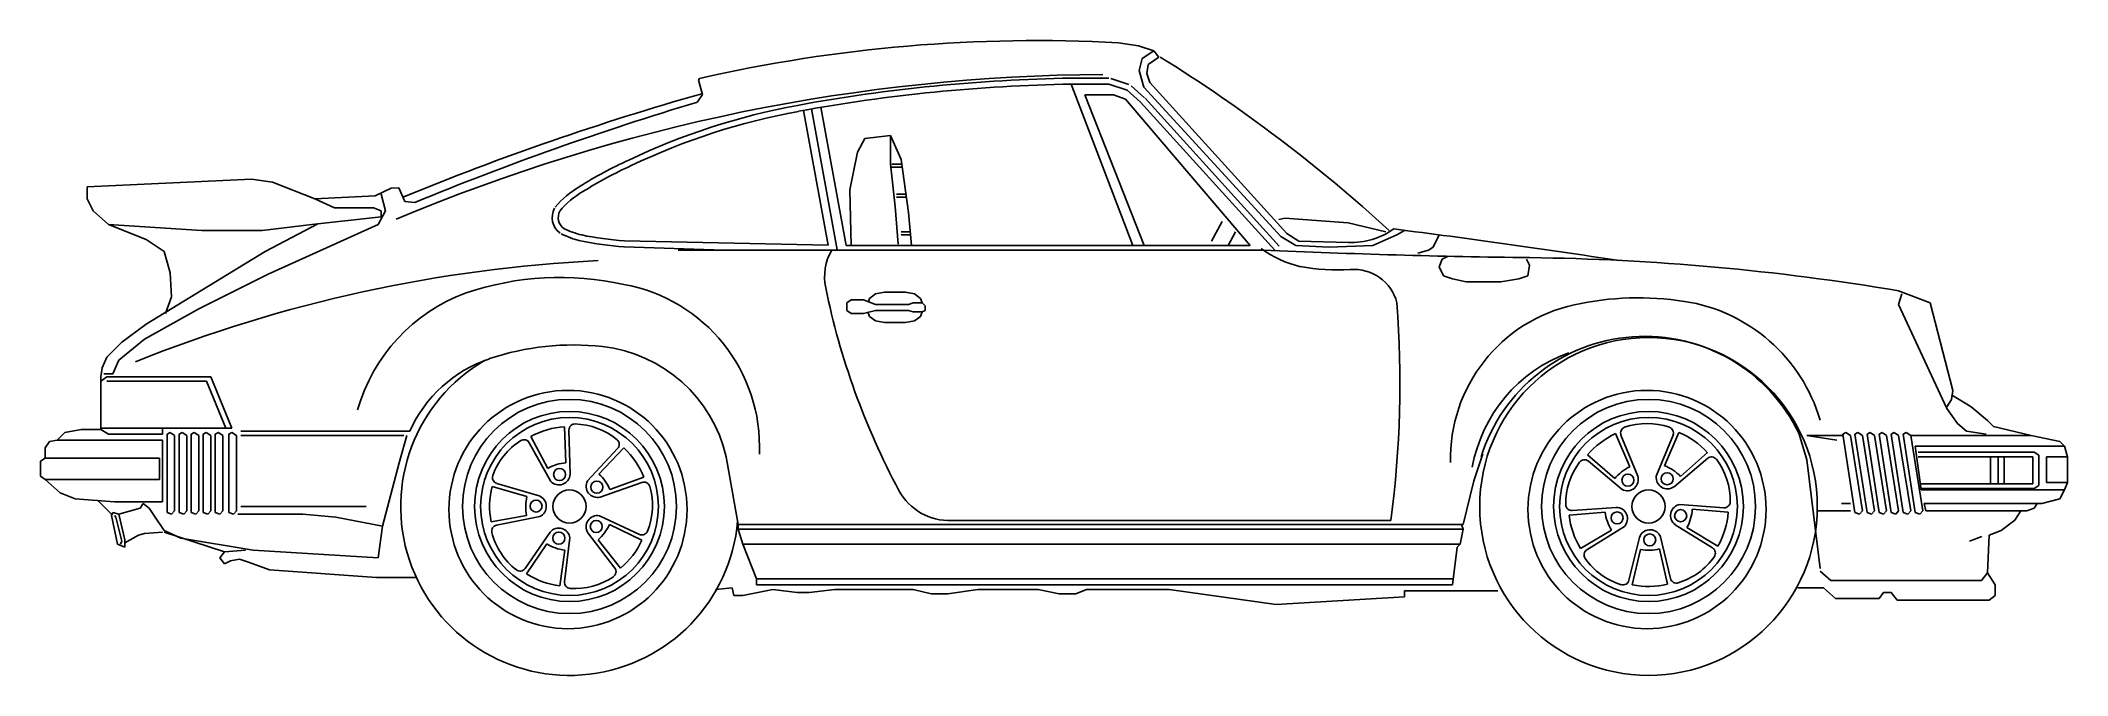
# Model space of a CAD drawing. Extents: x -4.27 to 0, y 0 to 1.34.
import ezdxf

# ---------------------------------------------------------------- set-up
doc = ezdxf.new("R2010")
doc.units = 0
doc.header["$LTSCALE"] = 5
doc.layers.get('0').update_dxf_attribs({"linetype": 'CONTINUOUS'})

msp = doc.modelspace()

# ---------------------------------------------------------------- linework, layer by layer
at = {"color": 0, "linetype": 'BYBLOCK'}
for p, q in [((-1.9604, 1.3286), (-2.0025, 1.335)), ((-1.928, 1.318), (-1.9604, 1.3286)), ((-1.9526, 1.3017), (-1.959, 1.2764)), ((-1.928, 1.318), (-1.9526, 1.3017)), ((-1.9431, 1.27), (-1.9399, 1.2891)), ((-1.9399, 1.2891), (-1.9177, 1.3049)), ((-1.9177, 1.3049), (-1.928, 1.318)), ((-2.8873, 1.2559), (-2.8852, 1.2599)), ((-2.8791, 1.2257), (-2.8873, 1.2559)), ((-2.0606, 1.2605), (-2.1019, 1.2605)), ((-2.1019, 1.2478), (-1.9724, 0.908)), ((-2.0606, 1.2478), (-2.1019, 1.2478)), ((-2.0225, 1.2605), (-2.0606, 1.2605)), ((-2.0225, 1.2478), (-2.0606, 1.2478)), ((-2.0225, 1.2478), (-1.9844, 1.2351)), ((-2.0185, 1.2598), (-1.9804, 1.2471)), ((-1.9759, 1.2446), (-1.9474, 1.2192)), ((-1.959, 1.2764), (-1.9494, 1.2414)), ((-1.9494, 1.2414), (-1.6605, 0.9271)), ((-1.9367, 1.251), (-1.9431, 1.27)), ((-1.6478, 0.9335), (-1.9367, 1.251)), ((-2.8893, 1.2103), (-2.8791, 1.2257)), ((-2.5761, 0.908), (-2.6293, 1.199)), ((-2.0733, 1.2255), (-2.0447, 1.2255)), ((-2.0733, 1.2255), (-1.9482, 0.908)), ((-2.0447, 1.2255), (-2.013, 1.2255)), ((-2.013, 1.2255), (-1.9875, 1.216)), ((-1.9875, 1.216), (-1.725, 0.908)), ((-1.9844, 1.2351), (-1.9558, 1.2097)), ((-1.9558, 1.2097), (-1.6732, 0.8985)), ((-1.9464, 1.2182), (-1.6638, 0.9071)), ((-2.6143, 0.9086), (-2.6662, 1.1925)), ((-2.595, 0.8992), (-2.6492, 1.1955)), ((-2.5368, 1.1335), (-2.5527, 1.1049)), ((-2.4829, 1.1398), (-2.5368, 1.1335)), ((-2.4829, 1.1398), (-2.4829, 1.0795)), ((-2.4606, 1.089), (-2.4829, 1.1398)), ((-2.5527, 1.1049), (-2.5686, 1.0255)), ((-2.4829, 1.0795), (-2.4733, 0.9906)), ((-2.4606, 1.0795), (-2.4797, 1.0795)), ((-2.4606, 1.0732), (-2.4797, 1.0732)), ((-2.4447, 0.9779), (-2.4606, 1.089)), ((-3.8291, 1.0477), (-4.1751, 1.0319)), ((-4.1751, 1.0319), (-4.1751, 1.0065)), ((-3.7846, 1.0414), (-3.8291, 1.0477)), ((-3.6957, 1.0065), (-3.7846, 1.0414)), ((-3.5345, 1.029), (-3.5687, 1.0128)), ((-3.5345, 1.029), (-3.5188, 1.0295)), ((-3.506, 1.0007), (-3.5188, 1.0295)), ((-2.5686, 1.0255), (-2.5654, 0.908)), ((-4.1751, 1.0065), (-4.1624, 0.9811)), ((-3.5687, 1.0128), (-3.6957, 1.0065)), ((-3.6957, 1.0065), (-3.6544, 0.9874)), ((-3.6544, 0.9874), (-3.5719, 0.9874)), ((-3.5719, 0.9874), (-3.556, 0.9811)), ((-3.556, 1.016), (-3.5465, 0.9811)), ((-3.506, 1.0007), (-3.4853, 0.9987)), ((-2.4733, 0.9906), (-2.467, 0.9112)), ((-2.4511, 1.016), (-2.4701, 1.016)), ((-2.4511, 1.0096), (-2.4701, 1.0096)), ((-4.1624, 0.9811), (-4.1307, 0.9525)), ((-4.1307, 0.9525), (-4.0513, 0.9207)), ((-4.1307, 0.9525), (-3.9338, 0.9398)), ((-3.9338, 0.9398), (-3.8068, 0.9398)), ((-3.8068, 0.9398), (-3.702, 0.9525)), ((-3.8005, 0.8953), (-3.6892, 0.9539)), ((-3.5623, 0.9525), (-3.7941, 0.8477)), ((-3.702, 0.9525), (-3.556, 0.9684)), ((-3.5465, 0.9811), (-3.5623, 0.9525)), ((-3.556, 0.9811), (-3.556, 0.9684)), ((-2.4384, 0.908), (-2.4447, 0.9779)), ((-1.7844, 0.9588), (-1.8066, 0.9176)), ((-1.6522, 0.9658), (-1.6649, 0.9626)), ((-1.5189, 0.9562), (-1.6522, 0.9658)), ((-1.4395, 0.9372), (-1.5189, 0.9562)), ((-1.4161, 0.9303), (-1.4002, 0.9398)), ((-4.0513, 0.9207), (-4.0132, 0.8953)), ((-3.0441, 0.9053), (-2.8337, 0.8985)), ((-3.0435, 0.918), (-2.6143, 0.9086)), ((-1.6986, 0.8985), (-2.9305, 0.8985)), ((-1.725, 0.908), (-2.5761, 0.908)), ((-2.4416, 0.9366), (-2.4606, 0.9366)), ((-2.4416, 0.9303), (-2.4606, 0.9303)), ((-1.7562, 0.9368), (-1.7716, 0.908)), ((-1.6605, 0.9271), (-1.6288, 0.908)), ((-1.6224, 0.9176), (-1.6478, 0.9335)), ((-1.6288, 0.908), (-1.5589, 0.9049)), ((-1.5176, 0.9144), (-1.6224, 0.9176)), ((-1.5589, 0.9049), (-1.4668, 0.908)), ((-1.4668, 0.908), (-1.4161, 0.9303)), ((-1.3494, 0.8985), (-1.3716, 0.8922)), ((-1.3398, 0.9049), (-1.3494, 0.8985)), ((-1.3272, 0.9303), (-1.3398, 0.9049)), ((-3.8005, 0.8953), (-4.0513, 0.7429)), ((-4.0132, 0.8953), (-4.0005, 0.8509)), ((-1.3272, 0.8636), (-1.3208, 0.8795)), ((-1.3176, 0.8445), (-1.3272, 0.8636)), ((-1.3208, 0.8795), (-1.3081, 0.8858)), ((-1.143, 0.8795), (-1.1366, 0.8668)), ((-1.1366, 0.8668), (-1.1398, 0.8445)), ((-4.0005, 0.8509), (-3.9973, 0.8001)), ((-3.7941, 0.8477), (-3.9402, 0.7747)), ((-1.2986, 0.8382), (-1.3176, 0.8445)), ((-1.27, 0.8318), (-1.2986, 0.8382)), ((-1.197, 0.8318), (-1.27, 0.8318)), ((-1.1589, 0.8382), (-1.197, 0.8318)), ((-1.1398, 0.8445), (-1.1589, 0.8382)), ((-0.3588, 0.8128), (-0.2921, 0.7874)), ((-3.9402, 0.7747), (-4.0545, 0.7112)), ((-3.9973, 0.8001), (-4.01, 0.7652)), ((-2.5654, 0.7937), (-2.5749, 0.7874)), ((-2.5749, 0.7874), (-2.5749, 0.7715)), ((-2.5749, 0.7715), (-2.5654, 0.7652)), ((-2.54, 0.7937), (-2.5654, 0.7937)), ((-2.5146, 0.7842), (-2.54, 0.7937)), ((-2.54, 0.7652), (-2.5146, 0.7715)), ((-2.5292, 0.7903), (-2.5273, 0.7969)), ((-2.5273, 0.7969), (-2.5146, 0.8065)), ((-2.5146, 0.8065), (-2.4956, 0.8096)), ((-2.4447, 0.7842), (-2.5146, 0.7842)), ((-2.5146, 0.7715), (-2.4447, 0.7715)), ((-2.4511, 0.8096), (-2.4956, 0.8096)), ((-2.432, 0.8065), (-2.4511, 0.8096)), ((-2.4352, 0.7874), (-2.4447, 0.7842)), ((-2.4447, 0.7715), (-2.4352, 0.7683)), ((-2.4162, 0.7874), (-2.4352, 0.7874)), ((-2.4194, 0.7969), (-2.432, 0.8065)), ((-2.4162, 0.7874), (-2.4194, 0.7969)), ((-2.4098, 0.7811), (-2.4162, 0.7874)), ((-2.4162, 0.7683), (-2.4098, 0.7715)), ((-2.4098, 0.7715), (-2.4098, 0.7811)), ((-0.3524, 0.8065), (-0.3588, 0.7842)), ((-0.3588, 0.7842), (-0.2572, 0.5651)), ((-0.2921, 0.7874), (-0.2445, 0.6032)), ((-4.0513, 0.7429), (-4.1021, 0.7048)), ((-2.5654, 0.7652), (-2.54, 0.7652)), ((-2.5305, 0.7683), (-2.5273, 0.7588)), ((-2.5273, 0.7588), (-2.5146, 0.7493)), ((-2.5146, 0.7493), (-2.4956, 0.7461)), ((-2.4511, 0.7461), (-2.4956, 0.7461)), ((-2.432, 0.7493), (-2.4511, 0.7461)), ((-2.4352, 0.7683), (-2.4162, 0.7683)), ((-2.4194, 0.7588), (-2.432, 0.7493)), ((-2.4162, 0.7683), (-2.4194, 0.7588)), ((-4.1021, 0.7048), (-4.1338, 0.6731)), ((-4.0545, 0.7112), (-4.1084, 0.6667)), ((-4.1434, 0.6509), (-4.1466, 0.6318)), ((-4.1338, 0.6731), (-4.1434, 0.6509)), ((-4.1084, 0.6667), (-4.1212, 0.6382)), ((-4.1338, 0.6318), (-4.1466, 0.6223)), ((-4.1466, 0.6318), (-4.1466, 0.5207)), ((-4.1212, 0.6382), (-4.1402, 0.6382)), ((-3.9148, 0.6318), (-4.1338, 0.6318)), ((-3.9236, 0.6223), (-4.1338, 0.6223)), ((-3.883, 0.5239), (-3.9236, 0.6223)), ((-3.8703, 0.5239), (-3.9148, 0.6318)), ((-0.2445, 0.6032), (-0.2477, 0.5842)), ((-0.2477, 0.5842), (-0.2572, 0.5683)), ((-0.2572, 0.5651), (-0.2349, 0.5334)), ((-0.2477, 0.5937), (-0.2064, 0.5683)), ((-0.2064, 0.5683), (-0.1714, 0.5397)), ((-4.2227, 0.5143), (-4.2386, 0.4985)), ((-4.1878, 0.5207), (-4.2227, 0.5143)), ((-4.1466, 0.5207), (-4.1878, 0.5207)), ((-4.1466, 0.5239), (-3.8703, 0.5239)), ((-4.1307, 0.5112), (-4.1466, 0.5207)), ((-4.0164, 0.5112), (-4.0164, 0.5239)), ((-4.0069, 0.5112), (-4.0005, 0.5143)), ((-4.0005, 0.5143), (-3.991, 0.508)), ((-3.9815, 0.5112), (-3.9751, 0.5143)), ((-3.9751, 0.5143), (-3.9656, 0.508)), ((-3.956, 0.5112), (-3.9497, 0.5143)), ((-3.9497, 0.5143), (-3.9402, 0.508)), ((-3.9306, 0.5112), (-3.9243, 0.5143)), ((-3.9243, 0.5143), (-3.9148, 0.508)), ((-3.9053, 0.5112), (-3.8989, 0.5143)), ((-3.8989, 0.5143), (-3.8894, 0.508)), ((-3.8767, 0.5112), (-3.8703, 0.5143)), ((-3.8703, 0.5143), (-3.8608, 0.508)), ((-3.8513, 0.5175), (-3.4957, 0.5175)), ((-3.1666, 0.4508), (-3.1696, 0.5268)), ((-3.1578, 0.4266), (-3.1602, 0.5196)), ((-0.852, 0.4446), (-0.8222, 0.5146)), ((-0.4763, 0.5112), (-0.4699, 0.5143)), ((-0.4699, 0.5143), (-0.4604, 0.508)), ((-0.4508, 0.5112), (-0.4445, 0.5143)), ((-0.4445, 0.5143), (-0.435, 0.508)), ((-0.4254, 0.5112), (-0.4191, 0.5143)), ((-0.4191, 0.5143), (-0.4096, 0.508)), ((-0.4001, 0.5112), (-0.3937, 0.5143)), ((-0.3937, 0.5143), (-0.3842, 0.508)), ((-0.3746, 0.5112), (-0.3683, 0.5143)), ((-0.3683, 0.5143), (-0.3588, 0.508)), ((-0.3493, 0.5112), (-0.3429, 0.5143)), ((-0.3429, 0.5143), (-0.3334, 0.508)), ((-0.2349, 0.5334), (-0.2159, 0.5175)), ((-0.2159, 0.5175), (-0.1746, 0.5112)), ((-0.1714, 0.5397), (-0.1588, 0.5271)), ((-0.1588, 0.5271), (-0.0794, 0.508)), ((-4.264, 0.4826), (-4.2545, 0.4953)), ((-4.264, 0.4604), (-4.264, 0.4826)), ((-4.2545, 0.4953), (-4.2386, 0.4985)), ((-4.2386, 0.4985), (-4.0164, 0.4985)), ((-4.0164, 0.5112), (-4.1307, 0.5112)), ((-4.0164, 0.4985), (-4.0164, 0.3683)), ((-4.0069, 0.3461), (-4.0069, 0.5112)), ((-3.991, 0.508), (-3.991, 0.3493)), ((-3.9815, 0.3461), (-3.9815, 0.5112)), ((-3.9656, 0.508), (-3.9656, 0.3493)), ((-3.956, 0.3461), (-3.956, 0.5112)), ((-3.9402, 0.508), (-3.9402, 0.3493)), ((-3.9306, 0.3461), (-3.9306, 0.5112)), ((-3.9148, 0.508), (-3.9148, 0.3493)), ((-3.9053, 0.3461), (-3.9053, 0.5112)), ((-3.8894, 0.508), (-3.8894, 0.3493)), ((-3.8767, 0.3461), (-3.8767, 0.5112)), ((-3.8608, 0.508), (-3.8608, 0.3493)), ((-3.8513, 0.508), (-3.5084, 0.508)), ((-3.502, 0.508), (-3.5179, 0.4508)), ((-3.1987, 0.4116), (-3.2439, 0.4929)), ((-3.2049, 0.4389), (-3.2409, 0.5059)), ((-3.1211, 0.4127), (-3.0577, 0.4808)), ((-3.097, 0.4271), (-3.0445, 0.482)), ((-1.2351, 0.4699), (-1.2541, 0.4128)), ((-0.9254, 0.4422), (-0.9551, 0.5122)), ((-0.9086, 0.4227), (-0.9438, 0.5088)), ((-0.8694, 0.4227), (-0.8342, 0.5088)), ((-0.8187, 0.4222), (-0.7613, 0.4721)), ((-0.5683, 0.5112), (-0.5524, 0.4572)), ((-0.4889, 0.4985), (-0.5524, 0.508)), ((-0.4763, 0.508), (-0.5524, 0.508)), ((-0.4508, 0.3461), (-0.4763, 0.5112)), ((-0.4604, 0.508), (-0.435, 0.3493)), ((-0.4254, 0.3461), (-0.4508, 0.5112)), ((-0.435, 0.508), (-0.4096, 0.3493)), ((-0.4001, 0.3461), (-0.4254, 0.5112)), ((-0.4096, 0.508), (-0.3842, 0.3493)), ((-0.3746, 0.3461), (-0.4001, 0.5112)), ((-0.3842, 0.508), (-0.3588, 0.3493)), ((-0.3493, 0.3461), (-0.3746, 0.5112)), ((-0.3588, 0.508), (-0.3334, 0.3493)), ((-0.3239, 0.3461), (-0.3493, 0.5112)), ((-0.3334, 0.508), (-0.308, 0.3493)), ((-0.3334, 0.508), (-0.0794, 0.508)), ((-0.3239, 0.4858), (-0.3111, 0.3937)), ((-0.0095, 0.4858), (-0.3239, 0.4858)), ((-0.3175, 0.4731), (-0.073, 0.4731)), ((-0.0794, 0.508), (-0.0191, 0.4953)), ((-0.073, 0.4731), (-0.0635, 0.4667)), ((-0.0191, 0.4953), (-0.0095, 0.4858)), ((-0.0095, 0.4858), (-0.0032, 0.4636)), ((-4.264, 0.4604), (-4.2736, 0.454)), ((-4.2736, 0.454), (-4.2736, 0.4223)), ((-4.0227, 0.4604), (-4.264, 0.4604)), ((-4.0227, 0.4159), (-4.0227, 0.4604)), ((-3.5179, 0.4508), (-3.5528, 0.3175)), ((-2.8035, 0.3207), (-2.8289, 0.4636)), ((-0.957, 0.4175), (-1.0144, 0.4674)), ((-0.9415, 0.3942), (-1.0126, 0.4542)), ((-0.8321, 0.4002), (-0.761, 0.4602)), ((-0.5524, 0.4572), (-0.5239, 0.2286)), ((-0.3175, 0.4636), (-0.0762, 0.4636)), ((-0.1651, 0.4636), (-0.1651, 0.4064)), ((-0.1492, 0.4636), (-0.1492, 0.4064)), ((-0.1365, 0.4636), (-0.1365, 0.4064)), ((-0.0762, 0.4636), (-0.0762, 0.4064)), ((-0.0635, 0.4667), (-0.0635, 0.4032)), ((-0.0476, 0.4636), (-0.0476, 0.4096)), ((-0.0032, 0.4636), (-0.0476, 0.4636)), ((-0.0032, 0.4636), (-0.0032, 0.4096)), ((-4.2736, 0.4223), (-4.264, 0.4159)), ((-4.264, 0.4159), (-4.0227, 0.4159)), ((-4.2323, 0.3874), (-4.264, 0.4159)), ((-4.2005, 0.3746), (-4.2323, 0.3874)), ((-3.2489, 0.3801), (-3.3221, 0.4008)), ((-3.2232, 0.381), (-3.3124, 0.4075)), ((-3.0942, 0.3785), (-3.0065, 0.4095)), ((-3.0739, 0.3943), (-3.0026, 0.4206)), ((-1.2541, 0.4128), (-1.2764, 0.3207)), ((-0.0762, 0.4064), (-0.3111, 0.4064)), ((-0.073, 0.3969), (-0.3111, 0.3969)), ((-0.3111, 0.3937), (-0.0095, 0.3937)), ((-0.0635, 0.4032), (-0.073, 0.3969)), ((-0.0476, 0.4096), (-0.0032, 0.4096)), ((-0.0095, 0.3937), (-0.0191, 0.3746)), ((-0.0032, 0.4096), (-0.0095, 0.3937)), ((-4.118, 0.3683), (-4.2005, 0.3746)), ((-4.1243, 0.3429), (-4.1529, 0.3715)), ((-4.1212, 0.3461), (-4.1243, 0.3397)), ((-4.1084, 0.3429), (-4.1212, 0.3461)), ((-4.0164, 0.3683), (-4.118, 0.3683)), ((-4.064, 0.3556), (-4.1084, 0.3429)), ((-4.0957, 0.2889), (-4.1084, 0.3429)), ((-4.0576, 0.3651), (-4.064, 0.3556)), ((-4.045, 0.3556), (-4.0576, 0.3651)), ((-4.0322, 0.3366), (-4.045, 0.3556)), ((-3.9973, 0.3429), (-4.0069, 0.3461)), ((-3.991, 0.3493), (-3.9973, 0.3429)), ((-3.9719, 0.3429), (-3.9815, 0.3461)), ((-3.9656, 0.3493), (-3.9719, 0.3429)), ((-3.9465, 0.3429), (-3.956, 0.3461)), ((-3.9402, 0.3493), (-3.9465, 0.3429)), ((-3.9211, 0.3429), (-3.9306, 0.3461)), ((-3.9148, 0.3493), (-3.9211, 0.3429)), ((-3.8957, 0.3429), (-3.9053, 0.3461)), ((-3.8894, 0.3493), (-3.8957, 0.3429)), ((-3.8672, 0.3429), (-3.8767, 0.3461)), ((-3.8608, 0.3493), (-3.8672, 0.3429)), ((-3.8576, 0.3429), (-3.7211, 0.3429)), ((-3.8513, 0.3588), (-3.5878, 0.3588)), ((-3.7211, 0.3429), (-3.6513, 0.3366)), ((-0.9774, 0.3469), (-1.0531, 0.3403)), ((-0.9536, 0.3568), (-1.0464, 0.35)), ((-0.82, 0.3629), (-0.7272, 0.3561)), ((-0.7937, 0.3531), (-0.718, 0.3465)), ((-0.4604, 0.3493), (-0.5302, 0.3493)), ((-0.4604, 0.3651), (-0.4794, 0.3651)), ((-0.4413, 0.3429), (-0.4508, 0.3461)), ((-0.435, 0.3493), (-0.4413, 0.3429)), ((-0.4159, 0.3429), (-0.4254, 0.3461)), ((-0.4096, 0.3493), (-0.4159, 0.3429)), ((-0.3905, 0.3429), (-0.4001, 0.3461)), ((-0.3842, 0.3493), (-0.3905, 0.3429)), ((-0.3651, 0.3429), (-0.3746, 0.3461)), ((-0.3588, 0.3493), (-0.3651, 0.3429)), ((-0.3397, 0.3429), (-0.3493, 0.3461)), ((-0.3334, 0.3493), (-0.3397, 0.3429)), ((-0.3143, 0.3429), (-0.3239, 0.3461)), ((-0.308, 0.3493), (-0.3143, 0.3429)), ((-0.3048, 0.3651), (-0.3016, 0.3493)), ((-0.0571, 0.3651), (-0.3048, 0.3651)), ((-0.3016, 0.3493), (-0.0889, 0.3493)), ((-0.1016, 0.3493), (-0.1143, 0.3302)), ((-0.0889, 0.3493), (-0.073, 0.3556)), ((-0.073, 0.3556), (-0.0667, 0.3651)), ((-0.0191, 0.3746), (-0.0571, 0.3651)), ((-4.1243, 0.3397), (-4.1116, 0.2794)), ((-4.1148, 0.3366), (-4.118, 0.3397)), ((-4.1021, 0.2858), (-4.1148, 0.3366)), ((-4.0672, 0.2984), (-4.0545, 0.3016)), ((-4.0545, 0.3016), (-4.0164, 0.3048)), ((-4.0132, 0.308), (-4.0322, 0.3366)), ((-3.9783, 0.2921), (-4.0132, 0.308)), ((-3.8862, 0.2635), (-4.0132, 0.3048)), ((-3.6513, 0.3366), (-3.5528, 0.3175)), ((-3.5528, 0.3175), (-3.5623, 0.2508)), ((-3.2495, 0.34), (-3.3243, 0.3265)), ((-3.2216, 0.3375), (-3.3129, 0.3196)), ((-3.2, 0.3047), (-3.2528, 0.2281)), ((-3.1203, 0.3031), (-3.0638, 0.2293)), ((-3.0961, 0.3393), (-3.0117, 0.3001)), ((-3.075, 0.3208), (-3.0065, 0.2878)), ((-2.8035, 0.3111), (-2.8035, 0.3207)), ((-1.2764, 0.3207), (-2.8035, 0.3207)), ((-2.794, 0.2794), (-2.8035, 0.3111)), ((-1.2764, 0.3111), (-2.8035, 0.3111)), ((-2.354, 0.3292), (-1.4285, 0.3292)), ((-1.2764, 0.3111), (-1.2827, 0.2794)), ((-1.2764, 0.3111), (-1.2795, 0.3207)), ((-0.9637, 0.3092), (-1.0289, 0.2701)), ((-0.9367, 0.3168), (-1.0157, 0.2677)), ((-0.8298, 0.3205), (-0.7508, 0.2715)), ((-0.8048, 0.3146), (-0.7396, 0.2754)), ((-0.1429, 0.308), (-0.1683, 0.2984)), ((-0.1143, 0.3302), (-0.1429, 0.308)), ((-4.1116, 0.2794), (-4.0957, 0.2731)), ((-4.1021, 0.2858), (-4.1053, 0.2794)), ((-4.0957, 0.2826), (-4.0672, 0.2984)), ((-4.0957, 0.2731), (-4.0957, 0.2889)), ((-3.8259, 0.2667), (-3.9783, 0.2921)), ((-3.8957, 0.2508), (-3.8862, 0.2635)), ((-3.8862, 0.2635), (-3.8418, 0.2667)), ((-3.5623, 0.2508), (-3.8259, 0.2667)), ((-3.2072, 0.28), (-3.2494, 0.2167)), ((-3.1692, 0.267), (-3.1795, 0.1917)), ((-3.1582, 0.2928), (-3.1694, 0.2005)), ((-3.099, 0.2887), (-3.0519, 0.229)), ((-2.794, 0.2794), (-2.7654, 0.2064)), ((-1.2827, 0.2794), (-2.794, 0.2794)), ((-1.2891, 0.2731), (-1.2986, 0.1937)), ((-1.2827, 0.2794), (-1.2891, 0.2731)), ((-0.9049, 0.2937), (-0.9271, 0.2034)), ((-0.9029, 0.2681), (-0.92, 0.194)), ((-0.8628, 0.2694), (-0.8457, 0.1953)), ((-0.8616, 0.2974), (-0.8394, 0.2071)), ((-0.1839, 0.2956), (-0.2093, 0.286)), ((-0.1683, 0.2984), (-0.1714, 0.2191)), ((-3.8862, 0.2381), (-3.8957, 0.2508)), ((-3.8735, 0.2445), (-3.8862, 0.2381)), ((-3.8544, 0.2477), (-3.8735, 0.2445)), ((-3.8354, 0.2413), (-3.8544, 0.2477)), ((-3.791, 0.2254), (-3.8354, 0.2413)), ((-3.5655, 0.2095), (-3.791, 0.2254)), ((-0.5016, 0.2032), (-0.5239, 0.2223)), ((-0.1714, 0.2191), (-0.1842, 0.2032)), ((-0.1714, 0.2191), (-0.1556, 0.1937)), ((-3.483, 0.2095), (-3.5655, 0.2095)), ((-2.8162, 0.1873), (-2.8512, 0.1842)), ((-2.8131, 0.1714), (-2.8162, 0.1873)), ((-2.794, 0.1714), (-2.8131, 0.1714)), ((-2.7305, 0.1842), (-2.794, 0.1714)), ((-2.7654, 0.2064), (-2.7654, 0.1937)), ((-1.2986, 0.2064), (-2.7654, 0.2064)), ((-1.2986, 0.1937), (-2.7654, 0.1937)), ((-2.6797, 0.1778), (-2.7305, 0.1842)), ((-2.6543, 0.1778), (-2.6797, 0.1778)), ((-2.6003, 0.1842), (-2.6543, 0.1778)), ((-2.4352, 0.1842), (-2.6003, 0.1842)), ((-2.3971, 0.1746), (-2.4352, 0.1842)), ((-2.3622, 0.1746), (-2.3971, 0.1746)), ((-2.2987, 0.1842), (-2.3622, 0.1746)), ((-2.1717, 0.1842), (-2.2987, 0.1842)), ((-2.1273, 0.1746), (-2.1717, 0.1842)), ((-2.0923, 0.1746), (-2.1273, 0.1746)), ((-2.0701, 0.1842), (-2.0923, 0.1746)), ((-1.8955, 0.1842), (-2.0701, 0.1842)), ((-1.6701, 0.1524), (-1.8955, 0.1842)), ((-1.4002, 0.181), (-1.4002, 0.1683)), ((-1.2033, 0.181), (-1.4002, 0.181)), ((-0.5175, 0.1873), (-0.5715, 0.1873)), ((-0.4921, 0.1651), (-0.5175, 0.1873)), ((-0.1842, 0.2032), (-0.5016, 0.2032)), ((-0.3905, 0.1778), (-0.4001, 0.1651)), ((-0.3746, 0.1778), (-0.3905, 0.1778)), ((-0.3619, 0.1619), (-0.3746, 0.1778)), ((-0.1556, 0.1714), (-0.1683, 0.1619)), ((-0.1556, 0.1937), (-0.1556, 0.1714)), ((-1.4002, 0.1683), (-1.6701, 0.1524)), ((-0.4001, 0.1651), (-0.4921, 0.1651)), ((-0.1683, 0.1619), (-0.3619, 0.1619))]:
    msp.add_line(p, q, dxfattribs=at)
for centre, radius in [((-0.8858, 0.3588), 0.3556), ((-3.1623, 0.3524), 0.2508), ((-0.889, 0.3524), 0.2508), ((-3.1591, 0.3588), 0.2254), ((-3.1591, 0.3588), 0.2), ((-0.8858, 0.3588), 0.2254), ((-0.8858, 0.3588), 0.2), ((-3.1591, 0.3588), 0.1873), ((-0.8858, 0.3588), 0.1873), ((-3.18, 0.426), 0.0127), ((-0.8465, 0.4172), 0.0127), ((-3.1591, 0.3588), 0.0349), ((-3.1016, 0.3995), 0.0127), ((-0.9292, 0.4143), 0.0127), ((-0.8858, 0.3588), 0.0349), ((-3.2296, 0.3597), 0.0127), ((-0.952, 0.3347), 0.0127), ((-0.8181, 0.3394), 0.0127), ((-3.1817, 0.2921), 0.0127), ((-3.1027, 0.3166), 0.0127), ((-0.8833, 0.2884), 0.0127)]:
    msp.add_circle(centre, radius, dxfattribs=at)
for centre, radius, start, end in [((-2.1731, -1.8846), 3.2242, 86.9674, 102.7595), ((-3.65, -1.4904), 3.2902, 47.613, 58.1662), ((-2.0163, -2.6141), 3.8822, 90.2858, 112.8572), ((-2.0435, -2.2568), 3.5178, 90.9537, 100.4048), ((-2.0435, -2.2568), 3.5051, 90.9537, 100.4048), ((-1.2796, -4.4209), 5.871, 105.82432, 112.30779), ((-1.0689, -4.8637), 6.3408, 106.68354, 112.40072), ((-2.4224, -0.1935), 1.4199, 100.4048, 115.5335), ((-2.4224, -0.1935), 1.4072, 100.4048, 115.5335), ((-2.6853, 0.3147), 0.8483, 114.2869, 122.2357), ((-2.6853, 0.3147), 0.8356, 114.2869, 122.2357), ((-3.0445, 0.8697), 0.1874, 119.6768, 140.5653), ((-3.1546, 0.967), 0.041, 151.0403, 233.9787), ((-3.0445, 0.8697), 0.1747, 119.6768, 140.5653), ((-3.1546, 0.967), 0.0283, 151.0403, 233.9787), ((-3.095, 1.096), 0.17, 243.3338, 256.9224), ((-1.5133, 1.0729), 0.1586, 268.4289, 304.9696), ((-3.7221, -17.1694), 18.2578, 81.25719, 82.76409), ((-3.095, 1.096), 0.1827, 243.3338, 256.9224), ((-2.9996, 1.5685), 0.6647, 258.1535, 266.1419), ((-2.9996, 1.5685), 0.652, 258.1535, 266.1419), ((-2.5078, 0.842), 0.1139, 150.2424, 191.5771), ((-1.5663, 1.0868), 0.2294, 233.7941, 256.6556), ((-0.9227, 18.4128), 17.5315, 267.46319, 269.30063), ((-2.9511, -2.14), 3.0199, 92.8034, 111.8191), ((-1.5372, 1.3499), 0.4931, 260.4224, 272.6412), ((-1.506, 0.765), 0.0927, 14.0056, 95.2695), ((-1.1983, -4.1706), 5.0536, 80.437, 89.3006), ((-3.1789, 0.2226), 0.6184, 77.4753, 108.6796), ((-3.1061, 0.4844), 0.3473, 357.4739, 79.8457), ((-1.0746, 1.1367), 1.5771, 191.6172, 208.1502), ((-3.2509, 0.4622), 0.3684, 110.0124, 164.2935), ((-3.5872, 0.6185), 2.1777, 352.3736, 4.4493), ((-0.9717, 0.4597), 0.3313, 102.2783, 181.4617), ((-0.9069, 0.1616), 0.6364, 81.2465, 102.2783), ((-0.8639, 0.4407), 0.354, 16.3817, 81.2465), ((-3.151, 0.1448), 0.554, 83.6062, 108.5708), ((-3.1229, 0.3955), 0.3017, 13.04, 83.6062), ((-0.894, 0.3564), 0.3606, 25.4217, 162.711), ((-3.1591, 0.3588), 0.3556, 120.184, 355.0547), ((-3.2371, 0.4011), 0.2836, 108.5708, 155.761), ((-0.9459, 0.3853), 0.3163, 109.9917, 169.8065), ((-3.1591, 0.3588), 0.1683, 93.5568, 119.0599), ((-3.1475, 0.5199), 0.0127, 88.0221, 181.4418), ((-3.1521, 0.3863), 0.1464, 50.4881, 88.0221), ((-0.932, 0.5136), 0.0127, 108.767, 202.1867), ((-0.889, 0.387), 0.1464, 71.233, 108.767), ((-0.846, 0.5136), 0.0127, 337.8133, 71.233), ((-0.8858, 0.3588), 0.1683, 42.3017, 67.8048), ((-3.1832, 0.374), 0.1464, 122.4881, 160.0221), ((-3.255, 0.4867), 0.0127, 29.0684, 122.4881), ((-3.067, 0.4895), 0.0127, 317.0684, 50.4881), ((-3.1591, 0.3588), 0.1683, 21.5568, 47.0599), ((-0.8858, 0.3588), 0.1683, 114.3017, 139.8048), ((-3.1591, 0.3588), 0.0923, 94.6249, 119.7273), ((-3.1591, 0.3588), 0.0923, 22.6249, 47.7273), ((-0.9137, 0.3645), 0.1464, 143.233, 180.767), ((-1.0208, 0.4445), 0.0127, 49.8133, 143.233), ((-0.8858, 0.3588), 0.0923, 115.3698, 140.4721), ((-0.8858, 0.3588), 0.0923, 43.3698, 68.4721), ((-0.7529, 0.4505), 0.0127, 36.767, 130.1867), ((-0.8599, 0.3705), 0.1464, 359.233, 36.767), ((-3.1591, 0.3588), 0.1683, 165.5568, 191.0599), ((-3.3088, 0.4197), 0.0127, 160.0221, 253.4418), ((-3.1814, 0.4278), 0.0236, 223.203, 357.1511), ((-3.1004, 0.4013), 0.0236, 151.203, 285.1511), ((-3.0023, 0.3975), 0.0127, 16.0221, 109.4418), ((-3.1307, 0.3606), 0.1464, 338.4881, 16.0221), ((-2.3585, 0.4503), 0.1212, 208.3891, 272.1211), ((-0.9311, 0.4154), 0.0236, 243.9478, 17.896), ((-0.846, 0.4194), 0.0236, 171.9478, 305.896), ((-3.1591, 0.3588), 0.0923, 166.6249, 191.7273), ((-3.2316, 0.3589), 0.0236, 295.203, 69.1511), ((-1.0473, 0.3627), 0.0127, 180.767, 274.1867), ((-0.8858, 0.3588), 0.0923, 187.3698, 212.4721), ((-0.9537, 0.3332), 0.0236, 315.9478, 89.896), ((-0.8159, 0.3396), 0.0236, 99.9478, 233.896), ((-0.8858, 0.3588), 0.0923, 331.3698, 356.4721), ((-0.8858, 0.3588), 0.1683, 330.3017, 355.8048), ((-0.7263, 0.3687), 0.0127, 265.8133, 359.233), ((-3.3104, 0.3072), 0.0127, 101.0684, 194.4881), ((-3.181, 0.3406), 0.1464, 194.4881, 232.0221), ((-3.1816, 0.2898), 0.0236, 7.203, 141.1511), ((-3.1005, 0.3161), 0.0236, 79.203, 213.1511), ((-3.1591, 0.3588), 0.0923, 310.6249, 335.7273), ((-3.0064, 0.3116), 0.0127, 245.0684, 338.4881), ((-0.8858, 0.3588), 0.1683, 186.3017, 211.8048), ((-0.8825, 0.2863), 0.0236, 27.9478, 161.896), ((-3.1591, 0.3588), 0.0923, 238.6249, 263.7273), ((-3.1591, 0.3588), 0.1683, 309.5568, 335.0599), ((-1.009, 0.2569), 0.0127, 121.8133, 215.233), ((-0.8858, 0.3588), 0.0923, 259.3698, 284.4721), ((-0.7575, 0.2607), 0.0127, 324.767, 58.1867), ((-3.2633, 0.2353), 0.0127, 232.0221, 325.4418), ((-3.1591, 0.3588), 0.1683, 237.5568, 263.0599), ((-3.0738, 0.2216), 0.0127, 304.0221, 37.4418), ((-0.8999, 0.334), 0.1464, 215.233, 252.767), ((-0.8666, 0.3378), 0.1464, 287.233, 324.767), ((-3.1568, 0.1989), 0.0127, 173.0684, 266.4881), ((-3.1486, 0.3323), 0.1464, 266.4881, 304.0221), ((-0.9395, 0.2064), 0.0127, 252.767, 346.1867), ((-0.8858, 0.3588), 0.1683, 258.3017, 283.8048), ((-0.827, 0.2101), 0.0127, 193.8133, 287.233)]:
    msp.add_arc(centre, radius, start, end, dxfattribs=at)

doc.saveas('drawing.dxf')
